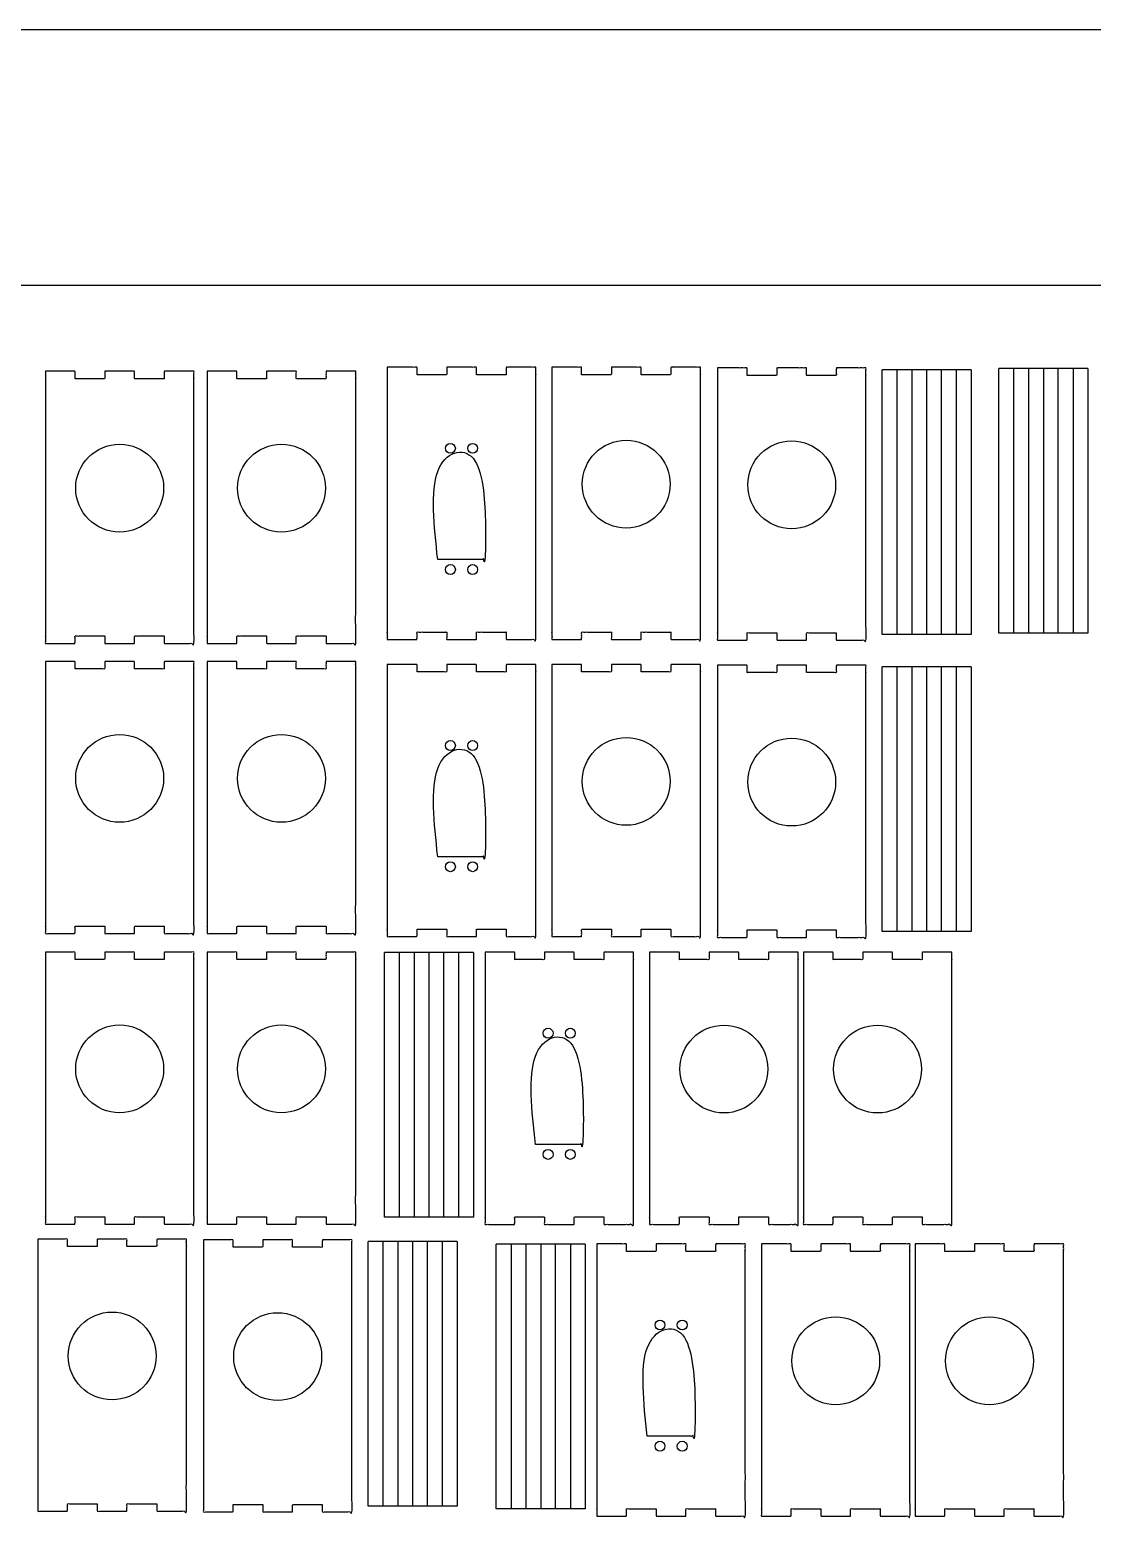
# Model space of a CAD drawing. Header units: metres. Extents: x -93 to 6479, y -472 to 3135.
# Drawn here: x 1844 to 2274, y 1426 to 2029 of the extents above; entities that cross this region are included whole.
import ezdxf

# ---------------------------------------------------------------- set-up
doc = ezdxf.new("R2010")
doc.units = ezdxf.units.M
doc.header["$LTSCALE"] = 0.001
doc.header["$MEASUREMENT"] = 0
for name, color, linetype, true_color in [('Cortes$Chicos (15)', 1, 'Continuous', 0xff0000), ('Cortes$Grandes (5)', 5, 'Continuous', 0x0000ff), ('Cortes$Medianos (5)', 7, 'Continuous', 0x3fbfbf), ('Láminas MDF', 7, 'Continuous', 0x000000)]:
    doc.layers.add(name, color=color, linetype=linetype, true_color=true_color)

msp = doc.modelspace()

# ---------------------------------------------------------------- linework, layer by layer
at = {"layer": 'Cortes$Chicos (15)'}
for centre in [(1880.78, 1843.92), (1946.18, 1843.92), (1880.78, 1726.6), (1946.18, 1726.6), (1880.78, 1609.16), (1946.18, 1609.16)]:
    msp.add_circle(centre, 17.75, dxfattribs=at)
for points in [[(1850.78, 1891.15), (1856.78, 1891.15), (1862.78, 1891.15), (1862.78, 1889.65), (1862.78, 1888.15), (1868.78, 1888.15), (1874.78, 1888.15), (1874.78, 1889.65), (1874.78, 1891.15), (1880.78, 1891.15), (1886.78, 1891.15), (1886.78, 1889.65), (1886.78, 1888.15), (1892.78, 1888.15), (1898.78, 1888.15), (1898.78, 1889.65), (1898.78, 1891.15), (1904.78, 1891.15), (1910.78, 1891.15), (1910.78, 1836.15), (1910.78, 1781.15), (1904.78, 1781.15), (1898.78, 1781.15), (1898.78, 1782.65), (1898.78, 1784.15), (1892.78, 1784.15), (1886.78, 1784.15), (1886.78, 1782.65), (1886.78, 1781.15), (1880.78, 1781.15), (1874.78, 1781.15), (1874.78, 1782.65), (1874.78, 1784.15), (1868.78, 1784.15), (1862.78, 1784.15), (1862.78, 1782.65), (1862.78, 1781.15), (1856.78, 1781.15), (1850.78, 1781.15), (1850.78, 1836.15), (1850.78, 1891.15)], [(1916.18, 1891.15), (1922.18, 1891.15), (1928.18, 1891.15), (1928.18, 1889.65), (1928.18, 1888.15), (1934.18, 1888.15), (1940.18, 1888.15), (1940.18, 1889.65), (1940.18, 1891.15), (1946.18, 1891.15), (1952.18, 1891.15), (1952.18, 1889.65), (1952.18, 1888.15), (1958.18, 1888.15), (1964.18, 1888.15), (1964.18, 1889.65), (1964.18, 1891.15), (1970.18, 1891.15), (1976.18, 1891.15), (1976.18, 1836.15), (1976.18, 1781.15), (1970.18, 1781.15), (1964.18, 1781.15), (1964.18, 1782.65), (1964.18, 1784.15), (1958.18, 1784.15), (1952.18, 1784.15), (1952.18, 1782.65), (1952.18, 1781.15), (1946.18, 1781.15), (1940.18, 1781.15), (1940.18, 1782.65), (1940.18, 1784.15), (1934.18, 1784.15), (1928.18, 1784.15), (1928.18, 1782.65), (1928.18, 1781.15), (1922.18, 1781.15), (1916.18, 1781.15), (1916.18, 1836.15), (1916.18, 1891.15)], [(1850.78, 1773.83), (1856.78, 1773.83), (1862.78, 1773.83), (1862.78, 1772.33), (1862.78, 1770.83), (1868.78, 1770.83), (1874.78, 1770.83), (1874.78, 1772.33), (1874.78, 1773.83), (1880.78, 1773.83), (1886.78, 1773.83), (1886.78, 1772.33), (1886.78, 1770.83), (1892.78, 1770.83), (1898.78, 1770.83), (1898.78, 1772.33), (1898.78, 1773.83), (1904.78, 1773.83), (1910.78, 1773.83), (1910.78, 1718.83), (1910.78, 1663.83), (1904.78, 1663.83), (1898.78, 1663.83), (1898.78, 1665.33), (1898.78, 1666.83), (1892.78, 1666.83), (1886.78, 1666.83), (1886.78, 1665.33), (1886.78, 1663.83), (1880.78, 1663.83), (1874.78, 1663.83), (1874.78, 1665.33), (1874.78, 1666.83), (1868.78, 1666.83), (1862.78, 1666.83), (1862.78, 1665.33), (1862.78, 1663.83), (1856.78, 1663.83), (1850.78, 1663.83), (1850.78, 1718.83), (1850.78, 1773.83)], [(1916.18, 1773.83), (1922.18, 1773.83), (1928.18, 1773.83), (1928.18, 1772.33), (1928.18, 1770.83), (1934.18, 1770.83), (1940.18, 1770.83), (1940.18, 1772.33), (1940.18, 1773.83), (1946.18, 1773.83), (1952.18, 1773.83), (1952.18, 1772.33), (1952.18, 1770.83), (1958.18, 1770.83), (1964.18, 1770.83), (1964.18, 1772.33), (1964.18, 1773.83), (1970.18, 1773.83), (1976.18, 1773.83), (1976.18, 1718.83), (1976.18, 1663.83), (1970.18, 1663.83), (1964.18, 1663.83), (1964.18, 1665.33), (1964.18, 1666.83), (1958.18, 1666.83), (1952.18, 1666.83), (1952.18, 1665.33), (1952.18, 1663.83), (1946.18, 1663.83), (1940.18, 1663.83), (1940.18, 1665.33), (1940.18, 1666.83), (1934.18, 1666.83), (1928.18, 1666.83), (1928.18, 1665.33), (1928.18, 1663.83), (1922.18, 1663.83), (1916.18, 1663.83), (1916.18, 1718.83), (1916.18, 1773.83)], [(1850.78, 1656.4), (1856.78, 1656.4), (1862.78, 1656.4), (1862.78, 1654.9), (1862.78, 1653.4), (1868.78, 1653.4), (1874.78, 1653.4), (1874.78, 1654.9), (1874.78, 1656.4), (1880.78, 1656.4), (1886.78, 1656.4), (1886.78, 1654.9), (1886.78, 1653.4), (1892.78, 1653.4), (1898.78, 1653.4), (1898.78, 1654.9), (1898.78, 1656.4), (1904.78, 1656.4), (1910.78, 1656.4), (1910.78, 1601.4), (1910.78, 1546.4), (1904.78, 1546.4), (1898.78, 1546.4), (1898.78, 1547.9), (1898.78, 1549.4), (1892.78, 1549.4), (1886.78, 1549.4), (1886.78, 1547.9), (1886.78, 1546.4), (1880.78, 1546.4), (1874.78, 1546.4), (1874.78, 1547.9), (1874.78, 1549.4), (1868.78, 1549.4), (1862.78, 1549.4), (1862.78, 1547.9), (1862.78, 1546.4), (1856.78, 1546.4), (1850.78, 1546.4), (1850.78, 1601.4), (1850.78, 1656.4)], [(1916.18, 1656.4), (1922.18, 1656.4), (1928.18, 1656.4), (1928.18, 1654.9), (1928.18, 1653.4), (1934.18, 1653.4), (1940.18, 1653.4), (1940.18, 1654.9), (1940.18, 1656.4), (1946.18, 1656.4), (1952.18, 1656.4), (1952.18, 1654.9), (1952.18, 1653.4), (1958.18, 1653.4), (1964.18, 1653.4), (1964.18, 1654.9), (1964.18, 1656.4), (1970.18, 1656.4), (1976.18, 1656.4), (1976.18, 1601.4), (1976.18, 1546.4), (1970.18, 1546.4), (1964.18, 1546.4), (1964.18, 1547.9), (1964.18, 1549.4), (1958.18, 1549.4), (1952.18, 1549.4), (1952.18, 1547.9), (1952.18, 1546.4), (1946.18, 1546.4), (1940.18, 1546.4), (1940.18, 1547.9), (1940.18, 1549.4), (1934.18, 1549.4), (1928.18, 1549.4), (1928.18, 1547.9), (1928.18, 1546.4), (1922.18, 1546.4), (1916.18, 1546.4), (1916.18, 1601.4), (1916.18, 1656.4)]]:
    msp.add_open_spline(points, degree=2, knots=[0, 0, 0, 12, 12, 15, 15, 27, 27, 30, 30, 42, 42, 45, 45, 57, 57, 60, 60, 72, 72, 192, 192, 204, 204, 207, 207, 219, 219, 222, 222, 234, 234, 237, 237, 249, 249, 252, 252, 264, 264, 384, 384, 384], dxfattribs=at)
at = {"layer": 'Cortes$Grandes (5)'}
for p, q in [((2188.9, 1784.8, -176.28), (2188.9, 1891.8, -176.28)), ((2194.9, 1891.8, -176.28), (2194.9, 1784.8, -176.28)), ((2200.9, 1891.8, -176.28), (2200.9, 1784.8, -176.28)), ((2206.9, 1891.8, -176.28), (2206.9, 1784.8, -176.28)), ((2212.9, 1784.8, -176.28), (2212.9, 1891.8, -176.28)), ((2218.9, 1891.8, -176.28), (2218.9, 1784.8, -176.28)), ((2224.9, 1891.8, -176.28), (2224.9, 1784.8, -176.28)), ((2188.9, 1664.65, -176.28), (2188.9, 1771.65, -176.28)), ((2194.9, 1771.65, -176.28), (2194.9, 1664.65, -176.28)), ((2200.9, 1771.65, -176.28), (2200.9, 1664.65, -176.28)), ((2206.9, 1771.65, -176.28), (2206.9, 1664.65, -176.28)), ((2212.9, 1664.65, -176.28), (2212.9, 1771.65, -176.28)), ((2218.9, 1771.65, -176.28), (2218.9, 1664.65, -176.28)), ((2224.9, 1771.65, -176.28), (2224.9, 1664.65, -176.28)), ((1981.16, 1432.4, -176.28), (1981.16, 1539.4, -176.28)), ((1987.16, 1539.4, -176.28), (1987.16, 1432.4, -176.28)), ((1993.16, 1539.4, -176.28), (1993.16, 1432.4, -176.28)), ((1999.16, 1539.4, -176.28), (1999.16, 1432.4, -176.28)), ((2005.16, 1432.4, -176.28), (2005.16, 1539.4, -176.28)), ((2011.16, 1539.4, -176.28), (2011.16, 1432.4, -176.28)), ((2017.16, 1539.4, -176.28), (2017.16, 1432.4, -176.28))]:
    msp.add_line(p, q, dxfattribs=at)
for points in [[(2224.9, 1891.8), (2188.9, 1891.8)], [(2224.9, 1784.8), (2188.9, 1784.8)], [(2224.9, 1771.65), (2188.9, 1771.65)], [(2224.9, 1664.65), (2188.9, 1664.65)], [(2017.16, 1539.4), (1981.16, 1539.4)], [(2017.16, 1432.4), (1981.16, 1432.4)]]:
    msp.add_lwpolyline(points, dxfattribs=at)
for centre, radius in [((2085.5, 1845.52, -176.28), 17.75), ((2152.39, 1845.24, -176.28), 17.75), ((2014.46, 1860.02, -176.28), 2), ((2023.46, 1860.02, -176.28), 2), ((2014.46, 1811.02, -176.28), 2), ((2023.46, 1811.02, -176.28), 2), ((2085.5, 1725.38, -176.28), 17.75), ((2152.39, 1725.1, -176.28), 17.75), ((2014.46, 1739.88, -176.28), 2), ((2023.46, 1739.88, -176.28), 2), ((2014.46, 1690.88, -176.28), 2), ((2023.46, 1690.88, -176.28), 2), ((1877.75, 1493.12, -176.28), 17.75), ((1944.65, 1492.84, -176.28), 17.75)]:
    msp.add_circle(centre, radius, dxfattribs=at)
for points, knots in [([(1988.96, 1892.76, -176.28), (1994.96, 1892.76, -176.28), (2000.96, 1892.76, -176.28), (2000.96, 1891.26, -176.28), (2000.96, 1889.76, -176.28), (2006.96, 1889.76, -176.28), (2012.96, 1889.76, -176.28), (2012.96, 1891.26, -176.28), (2012.96, 1892.76, -176.28), (2018.96, 1892.76, -176.28), (2024.96, 1892.76, -176.28), (2024.96, 1891.26, -176.28), (2024.96, 1889.76, -176.28), (2030.96, 1889.76, -176.28), (2036.96, 1889.76, -176.28), (2036.96, 1891.26, -176.28), (2036.96, 1892.76, -176.28), (2042.96, 1892.76, -176.28), (2048.96, 1892.76, -176.28), (2048.96, 1837.76, -176.28), (2048.96, 1782.76, -176.28), (2042.96, 1782.76, -176.28), (2036.96, 1782.76, -176.28), (2036.96, 1784.26, -176.28), (2036.96, 1785.76, -176.28), (2030.96, 1785.76, -176.28), (2024.96, 1785.76, -176.28), (2024.96, 1784.26, -176.28), (2024.96, 1782.76, -176.28), (2018.96, 1782.76, -176.28), (2012.96, 1782.76, -176.28), (2012.96, 1784.26, -176.28), (2012.96, 1785.76, -176.28), (2006.96, 1785.76, -176.28), (2000.96, 1785.76, -176.28), (2000.96, 1784.26, -176.28), (2000.96, 1782.76, -176.28), (1994.96, 1782.76, -176.28), (1988.96, 1782.76, -176.28), (1988.96, 1837.76, -176.28), (1988.96, 1892.76, -176.28)], [0, 0, 0, 12, 12, 15, 15, 27, 27, 30, 30, 42, 42, 45, 45, 57, 57, 60, 60, 72, 72, 192, 192, 204, 204, 207, 207, 219, 219, 222, 222, 234, 234, 237, 237, 249, 249, 252, 252, 264, 264, 384, 384, 384]), ([(2055.5, 1892.76, -176.28), (2061.5, 1892.76, -176.28), (2067.5, 1892.76, -176.28), (2067.5, 1891.26, -176.28), (2067.5, 1889.76, -176.28), (2073.5, 1889.76, -176.28), (2079.5, 1889.76, -176.28), (2079.5, 1891.26, -176.28), (2079.5, 1892.76, -176.28), (2085.5, 1892.76, -176.28), (2091.5, 1892.76, -176.28), (2091.5, 1891.26, -176.28), (2091.5, 1889.76, -176.28), (2097.5, 1889.76, -176.28), (2103.5, 1889.76, -176.28), (2103.5, 1891.26, -176.28), (2103.5, 1892.76, -176.28), (2109.5, 1892.76, -176.28), (2115.5, 1892.76, -176.28), (2115.5, 1837.76, -176.28), (2115.5, 1782.76, -176.28), (2109.5, 1782.76, -176.28), (2103.5, 1782.76, -176.28), (2103.5, 1784.26, -176.28), (2103.5, 1785.76, -176.28), (2097.5, 1785.76, -176.28), (2091.5, 1785.76, -176.28), (2091.5, 1784.26, -176.28), (2091.5, 1782.76, -176.28), (2085.5, 1782.76, -176.28), (2079.5, 1782.76, -176.28), (2079.5, 1784.26, -176.28), (2079.5, 1785.76, -176.28), (2073.5, 1785.76, -176.28), (2067.5, 1785.76, -176.28), (2067.5, 1784.26, -176.28), (2067.5, 1782.76, -176.28), (2061.5, 1782.76, -176.28), (2055.5, 1782.76, -176.28), (2055.5, 1837.76, -176.28), (2055.5, 1892.76, -176.28)], [0, 0, 0, 12, 12, 15, 15, 27, 27, 30, 30, 42, 42, 45, 45, 57, 57, 60, 60, 72, 72, 192, 192, 204, 204, 207, 207, 219, 219, 222, 222, 234, 234, 237, 237, 249, 249, 252, 252, 264, 264, 384, 384, 384]), ([(2122.39, 1892.48, -176.28), (2128.39, 1892.48, -176.28), (2134.39, 1892.48, -176.28), (2134.39, 1890.98, -176.28), (2134.39, 1889.48, -176.28), (2140.39, 1889.48, -176.28), (2146.39, 1889.48, -176.28), (2146.39, 1890.98, -176.28), (2146.39, 1892.48, -176.28), (2152.39, 1892.48, -176.28), (2158.39, 1892.48, -176.28), (2158.39, 1890.98, -176.28), (2158.39, 1889.48, -176.28), (2164.39, 1889.48, -176.28), (2170.39, 1889.48, -176.28), (2170.39, 1890.98, -176.28), (2170.39, 1892.48, -176.28), (2176.39, 1892.48, -176.28), (2182.39, 1892.48, -176.28), (2182.39, 1837.48, -176.28), (2182.39, 1782.48, -176.28), (2176.39, 1782.48, -176.28), (2170.39, 1782.48, -176.28), (2170.39, 1783.98, -176.28), (2170.39, 1785.48, -176.28), (2164.39, 1785.48, -176.28), (2158.39, 1785.48, -176.28), (2158.39, 1783.98, -176.28), (2158.39, 1782.48, -176.28), (2152.39, 1782.48, -176.28), (2146.39, 1782.48, -176.28), (2146.39, 1783.98, -176.28), (2146.39, 1785.48, -176.28), (2140.39, 1785.48, -176.28), (2134.39, 1785.48, -176.28), (2134.39, 1783.98, -176.28), (2134.39, 1782.48, -176.28), (2128.39, 1782.48, -176.28), (2122.39, 1782.48, -176.28), (2122.39, 1837.48, -176.28), (2122.39, 1892.48, -176.28)], [0, 0, 0, 12, 12, 15, 15, 27, 27, 30, 30, 42, 42, 45, 45, 57, 57, 60, 60, 72, 72, 192, 192, 204, 204, 207, 207, 219, 219, 222, 222, 234, 234, 237, 237, 249, 249, 252, 252, 264, 264, 384, 384, 384]), ([(2009.31, 1815.07, -176.28), (2018.96, 1815.07, -176.28), (2028.61, 1815.07, -176.28), (2028.61, 1835.52, -176.28), (2028.61, 1855.97, -176.28), (2018.96, 1855.97, -176.28), (2009.31, 1855.97, -176.28), (2009.31, 1835.52, -176.28), (2009.31, 1815.07, -176.28)], [0, 0, 0, 19, 19, 19.5, 19.5, 20, 20, 20.5, 20.5, 20.5]), ([(1988.96, 1772.62, -176.28), (1994.96, 1772.62, -176.28), (2000.96, 1772.62, -176.28), (2000.96, 1771.12, -176.28), (2000.96, 1769.62, -176.28), (2006.96, 1769.62, -176.28), (2012.96, 1769.62, -176.28), (2012.96, 1771.12, -176.28), (2012.96, 1772.62, -176.28), (2018.96, 1772.62, -176.28), (2024.96, 1772.62, -176.28), (2024.96, 1771.12, -176.28), (2024.96, 1769.62, -176.28), (2030.96, 1769.62, -176.28), (2036.96, 1769.62, -176.28), (2036.96, 1771.12, -176.28), (2036.96, 1772.62, -176.28), (2042.96, 1772.62, -176.28), (2048.96, 1772.62, -176.28), (2048.96, 1717.62, -176.28), (2048.96, 1662.62, -176.28), (2042.96, 1662.62, -176.28), (2036.96, 1662.62, -176.28), (2036.96, 1664.12, -176.28), (2036.96, 1665.62, -176.28), (2030.96, 1665.62, -176.28), (2024.96, 1665.62, -176.28), (2024.96, 1664.12, -176.28), (2024.96, 1662.62, -176.28), (2018.96, 1662.62, -176.28), (2012.96, 1662.62, -176.28), (2012.96, 1664.12, -176.28), (2012.96, 1665.62, -176.28), (2006.96, 1665.62, -176.28), (2000.96, 1665.62, -176.28), (2000.96, 1664.12, -176.28), (2000.96, 1662.62, -176.28), (1994.96, 1662.62, -176.28), (1988.96, 1662.62, -176.28), (1988.96, 1717.62, -176.28), (1988.96, 1772.62, -176.28)], [0, 0, 0, 12, 12, 15, 15, 27, 27, 30, 30, 42, 42, 45, 45, 57, 57, 60, 60, 72, 72, 192, 192, 204, 204, 207, 207, 219, 219, 222, 222, 234, 234, 237, 237, 249, 249, 252, 252, 264, 264, 384, 384, 384]), ([(2055.5, 1772.62, -176.28), (2061.5, 1772.62, -176.28), (2067.5, 1772.62, -176.28), (2067.5, 1771.12, -176.28), (2067.5, 1769.62, -176.28), (2073.5, 1769.62, -176.28), (2079.5, 1769.62, -176.28), (2079.5, 1771.12, -176.28), (2079.5, 1772.62, -176.28), (2085.5, 1772.62, -176.28), (2091.5, 1772.62, -176.28), (2091.5, 1771.12, -176.28), (2091.5, 1769.62, -176.28), (2097.5, 1769.62, -176.28), (2103.5, 1769.62, -176.28), (2103.5, 1771.12, -176.28), (2103.5, 1772.62, -176.28), (2109.5, 1772.62, -176.28), (2115.5, 1772.62, -176.28), (2115.5, 1717.62, -176.28), (2115.5, 1662.62, -176.28), (2109.5, 1662.62, -176.28), (2103.5, 1662.62, -176.28), (2103.5, 1664.12, -176.28), (2103.5, 1665.62, -176.28), (2097.5, 1665.62, -176.28), (2091.5, 1665.62, -176.28), (2091.5, 1664.12, -176.28), (2091.5, 1662.62, -176.28), (2085.5, 1662.62, -176.28), (2079.5, 1662.62, -176.28), (2079.5, 1664.12, -176.28), (2079.5, 1665.62, -176.28), (2073.5, 1665.62, -176.28), (2067.5, 1665.62, -176.28), (2067.5, 1664.12, -176.28), (2067.5, 1662.62, -176.28), (2061.5, 1662.62, -176.28), (2055.5, 1662.62, -176.28), (2055.5, 1717.62, -176.28), (2055.5, 1772.62, -176.28)], [0, 0, 0, 12, 12, 15, 15, 27, 27, 30, 30, 42, 42, 45, 45, 57, 57, 60, 60, 72, 72, 192, 192, 204, 204, 207, 207, 219, 219, 222, 222, 234, 234, 237, 237, 249, 249, 252, 252, 264, 264, 384, 384, 384]), ([(2122.39, 1772.33, -176.28), (2128.39, 1772.33, -176.28), (2134.39, 1772.33, -176.28), (2134.39, 1770.83, -176.28), (2134.39, 1769.33, -176.28), (2140.39, 1769.33, -176.28), (2146.39, 1769.33, -176.28), (2146.39, 1770.83, -176.28), (2146.39, 1772.33, -176.28), (2152.39, 1772.33, -176.28), (2158.39, 1772.33, -176.28), (2158.39, 1770.83, -176.28), (2158.39, 1769.33, -176.28), (2164.39, 1769.33, -176.28), (2170.39, 1769.33, -176.28), (2170.39, 1770.83, -176.28), (2170.39, 1772.33, -176.28), (2176.39, 1772.33, -176.28), (2182.39, 1772.33, -176.28), (2182.39, 1717.33, -176.28), (2182.39, 1662.33, -176.28), (2176.39, 1662.33, -176.28), (2170.39, 1662.33, -176.28), (2170.39, 1663.83, -176.28), (2170.39, 1665.33, -176.28), (2164.39, 1665.33, -176.28), (2158.39, 1665.33, -176.28), (2158.39, 1663.83, -176.28), (2158.39, 1662.33, -176.28), (2152.39, 1662.33, -176.28), (2146.39, 1662.33, -176.28), (2146.39, 1663.83, -176.28), (2146.39, 1665.33, -176.28), (2140.39, 1665.33, -176.28), (2134.39, 1665.33, -176.28), (2134.39, 1663.83, -176.28), (2134.39, 1662.33, -176.28), (2128.39, 1662.33, -176.28), (2122.39, 1662.33, -176.28), (2122.39, 1717.33, -176.28), (2122.39, 1772.33, -176.28)], [0, 0, 0, 12, 12, 15, 15, 27, 27, 30, 30, 42, 42, 45, 45, 57, 57, 60, 60, 72, 72, 192, 192, 204, 204, 207, 207, 219, 219, 222, 222, 234, 234, 237, 237, 249, 249, 252, 252, 264, 264, 384, 384, 384]), ([(2009.31, 1694.93, -176.28), (2018.96, 1694.93, -176.28), (2028.61, 1694.93, -176.28), (2028.61, 1715.38, -176.28), (2028.61, 1735.83, -176.28), (2018.96, 1735.83, -176.28), (2009.31, 1735.83, -176.28), (2009.31, 1715.38, -176.28), (2009.31, 1694.93, -176.28)], [0, 0, 0, 19, 19, 19.5, 19.5, 20, 20, 20.5, 20.5, 20.5]), ([(1847.75, 1540.36, -176.28), (1853.75, 1540.36, -176.28), (1859.75, 1540.36, -176.28), (1859.75, 1538.86, -176.28), (1859.75, 1537.36, -176.28), (1865.75, 1537.36, -176.28), (1871.75, 1537.36, -176.28), (1871.75, 1538.86, -176.28), (1871.75, 1540.36, -176.28), (1877.75, 1540.36, -176.28), (1883.75, 1540.36, -176.28), (1883.75, 1538.86, -176.28), (1883.75, 1537.36, -176.28), (1889.75, 1537.36, -176.28), (1895.75, 1537.36, -176.28), (1895.75, 1538.86, -176.28), (1895.75, 1540.36, -176.28), (1901.75, 1540.36, -176.28), (1907.75, 1540.36, -176.28), (1907.75, 1485.36, -176.28), (1907.75, 1430.36, -176.28), (1901.75, 1430.36, -176.28), (1895.75, 1430.36, -176.28), (1895.75, 1431.86, -176.28), (1895.75, 1433.36, -176.28), (1889.75, 1433.36, -176.28), (1883.75, 1433.36, -176.28), (1883.75, 1431.86, -176.28), (1883.75, 1430.36, -176.28), (1877.75, 1430.36, -176.28), (1871.75, 1430.36, -176.28), (1871.75, 1431.86, -176.28), (1871.75, 1433.36, -176.28), (1865.75, 1433.36, -176.28), (1859.75, 1433.36, -176.28), (1859.75, 1431.86, -176.28), (1859.75, 1430.36, -176.28), (1853.75, 1430.36, -176.28), (1847.75, 1430.36, -176.28), (1847.75, 1485.36, -176.28), (1847.75, 1540.36, -176.28)], [0, 0, 0, 12, 12, 15, 15, 27, 27, 30, 30, 42, 42, 45, 45, 57, 57, 60, 60, 72, 72, 192, 192, 204, 204, 207, 207, 219, 219, 222, 222, 234, 234, 237, 237, 249, 249, 252, 252, 264, 264, 384, 384, 384]), ([(1914.65, 1540.08, -176.28), (1920.65, 1540.08, -176.28), (1926.65, 1540.08, -176.28), (1926.65, 1538.58, -176.28), (1926.65, 1537.08, -176.28), (1932.65, 1537.08, -176.28), (1938.65, 1537.08, -176.28), (1938.65, 1538.58, -176.28), (1938.65, 1540.08, -176.28), (1944.65, 1540.08, -176.28), (1950.65, 1540.08, -176.28), (1950.65, 1538.58, -176.28), (1950.65, 1537.08, -176.28), (1956.65, 1537.08, -176.28), (1962.65, 1537.08, -176.28), (1962.65, 1538.58, -176.28), (1962.65, 1540.08, -176.28), (1968.65, 1540.08, -176.28), (1974.65, 1540.08, -176.28), (1974.65, 1485.08, -176.28), (1974.65, 1430.08, -176.28), (1968.65, 1430.08, -176.28), (1962.65, 1430.08, -176.28), (1962.65, 1431.58, -176.28), (1962.65, 1433.08, -176.28), (1956.65, 1433.08, -176.28), (1950.65, 1433.08, -176.28), (1950.65, 1431.58, -176.28), (1950.65, 1430.08, -176.28), (1944.65, 1430.08, -176.28), (1938.65, 1430.08, -176.28), (1938.65, 1431.58, -176.28), (1938.65, 1433.08, -176.28), (1932.65, 1433.08, -176.28), (1926.65, 1433.08, -176.28), (1926.65, 1431.58, -176.28), (1926.65, 1430.08, -176.28), (1920.65, 1430.08, -176.28), (1914.65, 1430.08, -176.28), (1914.65, 1485.08, -176.28), (1914.65, 1540.08, -176.28)], [0, 0, 0, 12, 12, 15, 15, 27, 27, 30, 30, 42, 42, 45, 45, 57, 57, 60, 60, 72, 72, 192, 192, 204, 204, 207, 207, 219, 219, 222, 222, 234, 234, 237, 237, 249, 249, 252, 252, 264, 264, 384, 384, 384])]:
    msp.add_open_spline(points, degree=2, knots=knots, dxfattribs=at)
at = {"layer": 'Cortes$Medianos (5)'}
for p, q in [((2236.08, 1785.32, -176.28), (2236.08, 1892.32, -176.28)), ((2242.08, 1892.32, -176.28), (2242.08, 1785.32, -176.28)), ((2248.08, 1892.32, -176.28), (2248.08, 1785.32, -176.28)), ((2254.08, 1892.32, -176.28), (2254.08, 1785.32, -176.28)), ((2260.08, 1785.32, -176.28), (2260.08, 1892.32, -176.28)), ((2266.08, 1892.32, -176.28), (2266.08, 1785.32, -176.28)), ((2272.08, 1892.32, -176.28), (2272.08, 1785.32, -176.28)), ((1987.78, 1549.2, -176.28), (1987.78, 1656.2, -176.28)), ((1993.78, 1656.2, -176.28), (1993.78, 1549.2, -176.28)), ((1999.78, 1656.2, -176.28), (1999.78, 1549.2, -176.28)), ((2005.78, 1656.2, -176.28), (2005.78, 1549.2, -176.28)), ((2011.78, 1549.2, -176.28), (2011.78, 1656.2, -176.28)), ((2017.78, 1656.2, -176.28), (2017.78, 1549.2, -176.28)), ((2023.78, 1656.2, -176.28), (2023.78, 1549.2, -176.28)), ((2032.97, 1431.26, -176.28), (2032.97, 1538.26, -176.28)), ((2038.97, 1538.26, -176.28), (2038.97, 1431.26, -176.28)), ((2044.97, 1538.26, -176.28), (2044.97, 1431.26, -176.28)), ((2050.97, 1538.26, -176.28), (2050.97, 1431.26, -176.28)), ((2056.97, 1431.26, -176.28), (2056.97, 1538.26, -176.28)), ((2062.97, 1538.26, -176.28), (2062.97, 1431.26, -176.28)), ((2068.97, 1538.26, -176.28), (2068.97, 1431.26, -176.28))]:
    msp.add_line(p, q, dxfattribs=at)
for points in [[(2272.08, 1892.32), (2236.08, 1892.32)], [(2272.08, 1785.32), (2236.08, 1785.32)], [(2023.78, 1656.2), (1987.78, 1656.2)], [(2023.78, 1549.2), (1987.78, 1549.2)], [(2068.97, 1538.26), (2032.97, 1538.26)], [(2068.97, 1431.26), (2032.97, 1431.26)]]:
    msp.add_lwpolyline(points, dxfattribs=at)
for centre, radius in [((2053.94, 1623.59, -176.28), 2), ((2062.94, 1623.59, -176.28), 2), ((2124.98, 1609.09, -176.28), 17.75), ((2187.09, 1609.09, -176.28), 17.75), ((2053.94, 1574.59, -176.28), 2), ((2062.94, 1574.59, -176.28), 2), ((2099.14, 1505.64, -176.28), 2), ((2108.14, 1505.64, -176.28), 2), ((2170.17, 1491.14, -176.28), 17.75), ((2232.29, 1491.14, -176.28), 17.75), ((2099.14, 1456.64, -176.28), 2), ((2108.14, 1456.64, -176.28), 2)]:
    msp.add_circle(centre, radius, dxfattribs=at)
for points, knots in [([(2028.44, 1656.32, -176.28), (2034.44, 1656.32, -176.28), (2040.44, 1656.32, -176.28), (2040.44, 1654.82, -176.28), (2040.44, 1653.32, -176.28), (2046.44, 1653.32, -176.28), (2052.44, 1653.32, -176.28), (2052.44, 1654.82, -176.28), (2052.44, 1656.32, -176.28), (2058.44, 1656.32, -176.28), (2064.44, 1656.32, -176.28), (2064.44, 1654.82, -176.28), (2064.44, 1653.32, -176.28), (2070.44, 1653.32, -176.28), (2076.44, 1653.32, -176.28), (2076.44, 1654.82, -176.28), (2076.44, 1656.32, -176.28), (2082.44, 1656.32, -176.28), (2088.44, 1656.32, -176.28), (2088.44, 1601.32, -176.28), (2088.44, 1546.32, -176.28), (2082.44, 1546.32, -176.28), (2076.44, 1546.32, -176.28), (2076.44, 1547.82, -176.28), (2076.44, 1549.32, -176.28), (2070.44, 1549.32, -176.28), (2064.44, 1549.32, -176.28), (2064.44, 1547.82, -176.28), (2064.44, 1546.32, -176.28), (2058.44, 1546.32, -176.28), (2052.44, 1546.32, -176.28), (2052.44, 1547.82, -176.28), (2052.44, 1549.32, -176.28), (2046.44, 1549.32, -176.28), (2040.44, 1549.32, -176.28), (2040.44, 1547.82, -176.28), (2040.44, 1546.32, -176.28), (2034.44, 1546.32, -176.28), (2028.44, 1546.32, -176.28), (2028.44, 1601.32, -176.28), (2028.44, 1656.32, -176.28)], [0, 0, 0, 12, 12, 15, 15, 27, 27, 30, 30, 42, 42, 45, 45, 57, 57, 60, 60, 72, 72, 192, 192, 204, 204, 207, 207, 219, 219, 222, 222, 234, 234, 237, 237, 249, 249, 252, 252, 264, 264, 384, 384, 384]), ([(2094.98, 1656.32, -176.28), (2100.98, 1656.32, -176.28), (2106.98, 1656.32, -176.28), (2106.98, 1654.82, -176.28), (2106.98, 1653.32, -176.28), (2112.98, 1653.32, -176.28), (2118.98, 1653.32, -176.28), (2118.98, 1654.82, -176.28), (2118.98, 1656.32, -176.28), (2124.98, 1656.32, -176.28), (2130.98, 1656.32, -176.28), (2130.98, 1654.82, -176.28), (2130.98, 1653.32, -176.28), (2136.98, 1653.32, -176.28), (2142.98, 1653.32, -176.28), (2142.98, 1654.82, -176.28), (2142.98, 1656.32, -176.28), (2148.98, 1656.32, -176.28), (2154.98, 1656.32, -176.28), (2154.98, 1601.32, -176.28), (2154.98, 1546.32, -176.28), (2148.98, 1546.32, -176.28), (2142.98, 1546.32, -176.28), (2142.98, 1547.82, -176.28), (2142.98, 1549.32, -176.28), (2136.98, 1549.32, -176.28), (2130.98, 1549.32, -176.28), (2130.98, 1547.82, -176.28), (2130.98, 1546.32, -176.28), (2124.98, 1546.32, -176.28), (2118.98, 1546.32, -176.28), (2118.98, 1547.82, -176.28), (2118.98, 1549.32, -176.28), (2112.98, 1549.32, -176.28), (2106.98, 1549.32, -176.28), (2106.98, 1547.82, -176.28), (2106.98, 1546.32, -176.28), (2100.98, 1546.32, -176.28), (2094.98, 1546.32, -176.28), (2094.98, 1601.32, -176.28), (2094.98, 1656.32, -176.28)], [0, 0, 0, 12, 12, 15, 15, 27, 27, 30, 30, 42, 42, 45, 45, 57, 57, 60, 60, 72, 72, 192, 192, 204, 204, 207, 207, 219, 219, 222, 222, 234, 234, 237, 237, 249, 249, 252, 252, 264, 264, 384, 384, 384]), ([(2157.09, 1656.32, -176.28), (2163.09, 1656.32, -176.28), (2169.09, 1656.32, -176.28), (2169.09, 1654.82, -176.28), (2169.09, 1653.32, -176.28), (2175.09, 1653.32, -176.28), (2181.09, 1653.32, -176.28), (2181.09, 1654.82, -176.28), (2181.09, 1656.32, -176.28), (2187.09, 1656.32, -176.28), (2193.09, 1656.32, -176.28), (2193.09, 1654.82, -176.28), (2193.09, 1653.32, -176.28), (2199.09, 1653.32, -176.28), (2205.09, 1653.32, -176.28), (2205.09, 1654.82, -176.28), (2205.09, 1656.32, -176.28), (2211.09, 1656.32, -176.28), (2217.09, 1656.32, -176.28), (2217.09, 1601.32, -176.28), (2217.09, 1546.32, -176.28), (2211.09, 1546.32, -176.28), (2205.09, 1546.32, -176.28), (2205.09, 1547.82, -176.28), (2205.09, 1549.32, -176.28), (2199.09, 1549.32, -176.28), (2193.09, 1549.32, -176.28), (2193.09, 1547.82, -176.28), (2193.09, 1546.32, -176.28), (2187.09, 1546.32, -176.28), (2181.09, 1546.32, -176.28), (2181.09, 1547.82, -176.28), (2181.09, 1549.32, -176.28), (2175.09, 1549.32, -176.28), (2169.09, 1549.32, -176.28), (2169.09, 1547.82, -176.28), (2169.09, 1546.32, -176.28), (2163.09, 1546.32, -176.28), (2157.09, 1546.32, -176.28), (2157.09, 1601.32, -176.28), (2157.09, 1656.32, -176.28)], [0, 0, 0, 12, 12, 15, 15, 27, 27, 30, 30, 42, 42, 45, 45, 57, 57, 60, 60, 72, 72, 192, 192, 204, 204, 207, 207, 219, 219, 222, 222, 234, 234, 237, 237, 249, 249, 252, 252, 264, 264, 384, 384, 384]), ([(2048.79, 1578.64, -176.28), (2058.44, 1578.64, -176.28), (2068.09, 1578.64, -176.28), (2068.09, 1599.09, -176.28), (2068.09, 1619.54, -176.28), (2058.44, 1619.54, -176.28), (2048.79, 1619.54, -176.28), (2048.79, 1599.09, -176.28), (2048.79, 1578.64, -176.28)], [0, 0, 0, 19, 19, 19.5, 19.5, 20, 20, 20.5, 20.5, 20.5]), ([(2073.64, 1538.38, -176.28), (2079.64, 1538.38, -176.28), (2085.64, 1538.38, -176.28), (2085.64, 1536.88, -176.28), (2085.64, 1535.38, -176.28), (2091.64, 1535.38, -176.28), (2097.64, 1535.38, -176.28), (2097.64, 1536.88, -176.28), (2097.64, 1538.38, -176.28), (2103.64, 1538.38, -176.28), (2109.64, 1538.38, -176.28), (2109.64, 1536.88, -176.28), (2109.64, 1535.38, -176.28), (2115.64, 1535.38, -176.28), (2121.64, 1535.38, -176.28), (2121.64, 1536.88, -176.28), (2121.64, 1538.38, -176.28), (2127.64, 1538.38, -176.28), (2133.64, 1538.38, -176.28), (2133.64, 1483.38, -176.28), (2133.64, 1428.38, -176.28), (2127.64, 1428.38, -176.28), (2121.64, 1428.38, -176.28), (2121.64, 1429.88, -176.28), (2121.64, 1431.38, -176.28), (2115.64, 1431.38, -176.28), (2109.64, 1431.38, -176.28), (2109.64, 1429.88, -176.28), (2109.64, 1428.38, -176.28), (2103.64, 1428.38, -176.28), (2097.64, 1428.38, -176.28), (2097.64, 1429.88, -176.28), (2097.64, 1431.38, -176.28), (2091.64, 1431.38, -176.28), (2085.64, 1431.38, -176.28), (2085.64, 1429.88, -176.28), (2085.64, 1428.38, -176.28), (2079.64, 1428.38, -176.28), (2073.64, 1428.38, -176.28), (2073.64, 1483.38, -176.28), (2073.64, 1538.38, -176.28)], [0, 0, 0, 12, 12, 15, 15, 27, 27, 30, 30, 42, 42, 45, 45, 57, 57, 60, 60, 72, 72, 192, 192, 204, 204, 207, 207, 219, 219, 222, 222, 234, 234, 237, 237, 249, 249, 252, 252, 264, 264, 384, 384, 384]), ([(2140.17, 1538.38, -176.28), (2146.17, 1538.38, -176.28), (2152.17, 1538.38, -176.28), (2152.17, 1536.88, -176.28), (2152.17, 1535.38, -176.28), (2158.17, 1535.38, -176.28), (2164.17, 1535.38, -176.28), (2164.17, 1536.88, -176.28), (2164.17, 1538.38, -176.28), (2170.17, 1538.38, -176.28), (2176.17, 1538.38, -176.28), (2176.17, 1536.88, -176.28), (2176.17, 1535.38, -176.28), (2182.17, 1535.38, -176.28), (2188.17, 1535.38, -176.28), (2188.17, 1536.88, -176.28), (2188.17, 1538.38, -176.28), (2194.17, 1538.38, -176.28), (2200.17, 1538.38, -176.28), (2200.17, 1483.38, -176.28), (2200.17, 1428.38, -176.28), (2194.17, 1428.38, -176.28), (2188.17, 1428.38, -176.28), (2188.17, 1429.88, -176.28), (2188.17, 1431.38, -176.28), (2182.17, 1431.38, -176.28), (2176.17, 1431.38, -176.28), (2176.17, 1429.88, -176.28), (2176.17, 1428.38, -176.28), (2170.17, 1428.38, -176.28), (2164.17, 1428.38, -176.28), (2164.17, 1429.88, -176.28), (2164.17, 1431.38, -176.28), (2158.17, 1431.38, -176.28), (2152.17, 1431.38, -176.28), (2152.17, 1429.88, -176.28), (2152.17, 1428.38, -176.28), (2146.17, 1428.38, -176.28), (2140.17, 1428.38, -176.28), (2140.17, 1483.38, -176.28), (2140.17, 1538.38, -176.28)], [0, 0, 0, 12, 12, 15, 15, 27, 27, 30, 30, 42, 42, 45, 45, 57, 57, 60, 60, 72, 72, 192, 192, 204, 204, 207, 207, 219, 219, 222, 222, 234, 234, 237, 237, 249, 249, 252, 252, 264, 264, 384, 384, 384]), ([(2202.29, 1538.38, -176.28), (2208.29, 1538.38, -176.28), (2214.29, 1538.38, -176.28), (2214.29, 1536.88, -176.28), (2214.29, 1535.38, -176.28), (2220.29, 1535.38, -176.28), (2226.29, 1535.38, -176.28), (2226.29, 1536.88, -176.28), (2226.29, 1538.38, -176.28), (2232.29, 1538.38, -176.28), (2238.29, 1538.38, -176.28), (2238.29, 1536.88, -176.28), (2238.29, 1535.38, -176.28), (2244.29, 1535.38, -176.28), (2250.29, 1535.38, -176.28), (2250.29, 1536.88, -176.28), (2250.29, 1538.38, -176.28), (2256.29, 1538.38, -176.28), (2262.29, 1538.38, -176.28), (2262.29, 1483.38, -176.28), (2262.29, 1428.38, -176.28), (2256.29, 1428.38, -176.28), (2250.29, 1428.38, -176.28), (2250.29, 1429.88, -176.28), (2250.29, 1431.38, -176.28), (2244.29, 1431.38, -176.28), (2238.29, 1431.38, -176.28), (2238.29, 1429.88, -176.28), (2238.29, 1428.38, -176.28), (2232.29, 1428.38, -176.28), (2226.29, 1428.38, -176.28), (2226.29, 1429.88, -176.28), (2226.29, 1431.38, -176.28), (2220.29, 1431.38, -176.28), (2214.29, 1431.38, -176.28), (2214.29, 1429.88, -176.28), (2214.29, 1428.38, -176.28), (2208.29, 1428.38, -176.28), (2202.29, 1428.38, -176.28), (2202.29, 1483.38, -176.28), (2202.29, 1538.38, -176.28)], [0, 0, 0, 12, 12, 15, 15, 27, 27, 30, 30, 42, 42, 45, 45, 57, 57, 60, 60, 72, 72, 192, 192, 204, 204, 207, 207, 219, 219, 222, 222, 234, 234, 237, 237, 249, 249, 252, 252, 264, 264, 384, 384, 384]), ([(2093.99, 1460.69, -176.28), (2103.64, 1460.69, -176.28), (2113.29, 1460.69, -176.28), (2113.29, 1481.14, -176.28), (2113.29, 1501.59, -176.28), (2103.64, 1501.59, -176.28), (2093.99, 1501.59, -176.28), (2093.99, 1481.14, -176.28), (2093.99, 1460.69, -176.28)], [0, 0, 0, 19, 19, 19.5, 19.5, 20, 20, 20.5, 20.5, 20.5])]:
    msp.add_open_spline(points, degree=2, knots=knots, dxfattribs=at)
at = {"layer": 'Láminas MDF'}
for points in [[(-92.87, 892.61), (6479.44, 892.61), (6479.44, 2029.18), (-92.87, 2029.18), (-92.87, 892.61)], [(1338.49, 1925.94), (2538.49, 1925.94), (2538.49, 1125.94), (1338.49, 1125.94), (1338.49, 1925.94)]]:
    msp.add_lwpolyline(points, dxfattribs=at)

doc.saveas('drawing.dxf')
